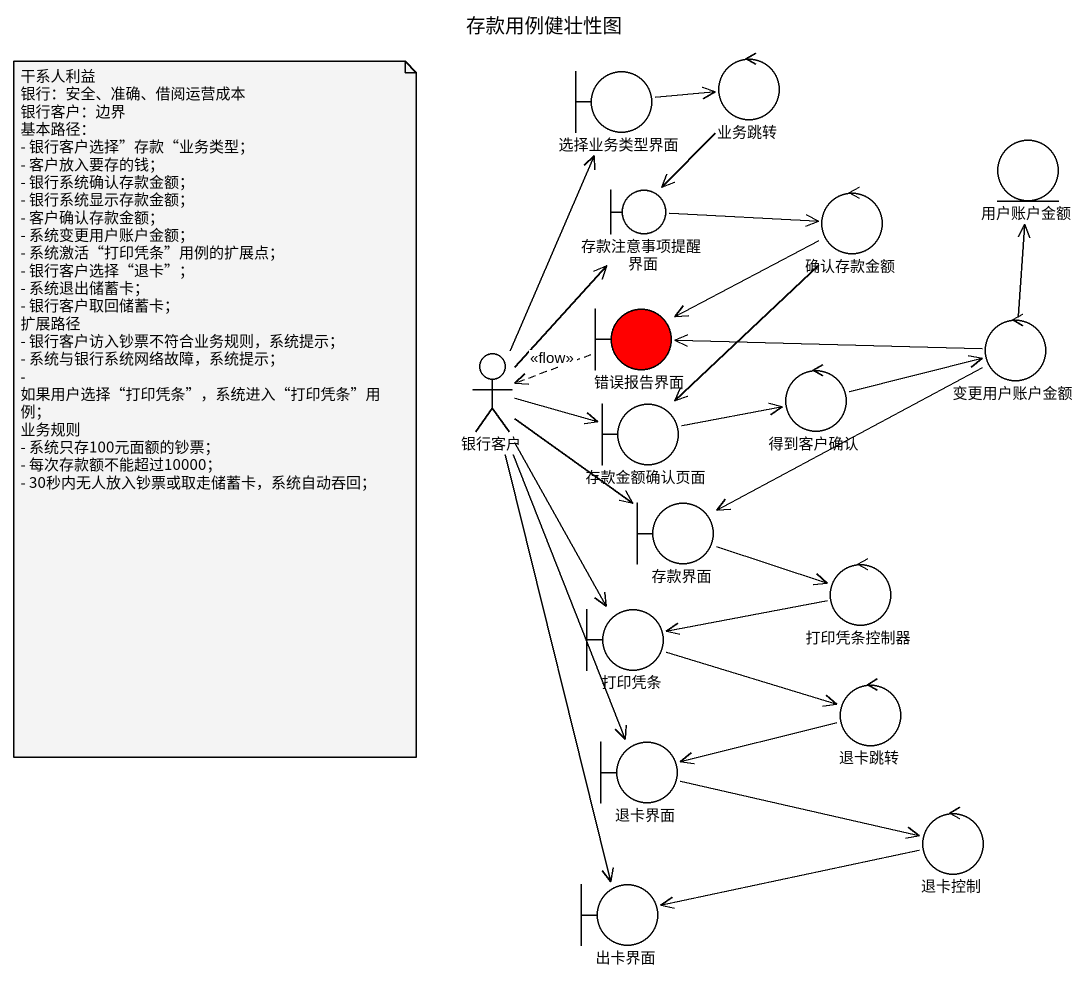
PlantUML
@startuml
title 存款用例健壮性图
boundary 选择业务类型界面
control 业务跳转
entity 用户账户金额
boundary 存款注意事项提醒界面
control 确认存款金额
boundary 错误报告界面 #FF0000
control 变更用户账户金额
actor 银行客户
control 得到客户确认
boundary 存款金额确认页面
boundary 存款界面
control 打印凭条控制器
boundary 打印凭条
control 退卡跳转
boundary 退卡界面
control 退卡控制
boundary 出卡界面
选择业务类型界面 -right-> 业务跳转
业务跳转 --> 存款注意事项提醒界面
存款注意事项提醒界面 -right-> 确认存款金额
确认存款金额 -left-> 错误报告界面
确认存款金额 --> 存款金额确认页面
错误报告界面 .left.> 银行客户 : <<flow>>
变更用户账户金额 -up-> 用户账户金额
变更用户账户金额 -left-> 错误报告界面
变更用户账户金额 -left-> 存款界面
银行客户 -up-> 选择业务类型界面
银行客户 -up-> 存款注意事项提醒界面
银行客户 -right-> 存款金额确认页面
银行客户 --> 存款界面
银行客户 --> 打印凭条
银行客户 --> 退卡界面
银行客户 --> 出卡界面
得到客户确认 -right-> 变更用户账户金额
存款金额确认页面 -right-> 得到客户确认
存款界面 -right-> 打印凭条控制器
打印凭条控制器 -left-> 打印凭条
打印凭条 -right-> 退卡跳转
退卡跳转 -left-> 退卡界面
退卡界面 -right-> 退卡控制
退卡控制 -left-> 出卡界面
note as N1
  干系人利益
  银行：安全、准确、借阅运营成本
  银行客户：边界
  基本路径：
  - 银行客户选择”存款“业务类型；
  - 客户放入要存的钱；
  - 银行系统确认存款金额；
  - 银行系统显示存款金额；
  - 客户确认存款金额；
  - 系统变更用户账户金额；
  - 系统激活“打印凭条”用例的扩展点；
  - 银行客户选择“退卡”；
  - 系统退出储蓄卡；
  - 银行客户取回储蓄卡；
  扩展路径
  - 银行客户访入钞票不符合业务规则，系统提示；
  - 系统与银行系统网络故障，系统提示；
  - 如果用户选择“打印凭条”，系统进入“打印凭条”用例；
  业务规则
  - 系统只存100元面额的钞票；
  - 每次存款额不能超过10000；
  - 30秒内无人放入钞票或取走储蓄卡，系统自动吞回；
end note
@enduml
